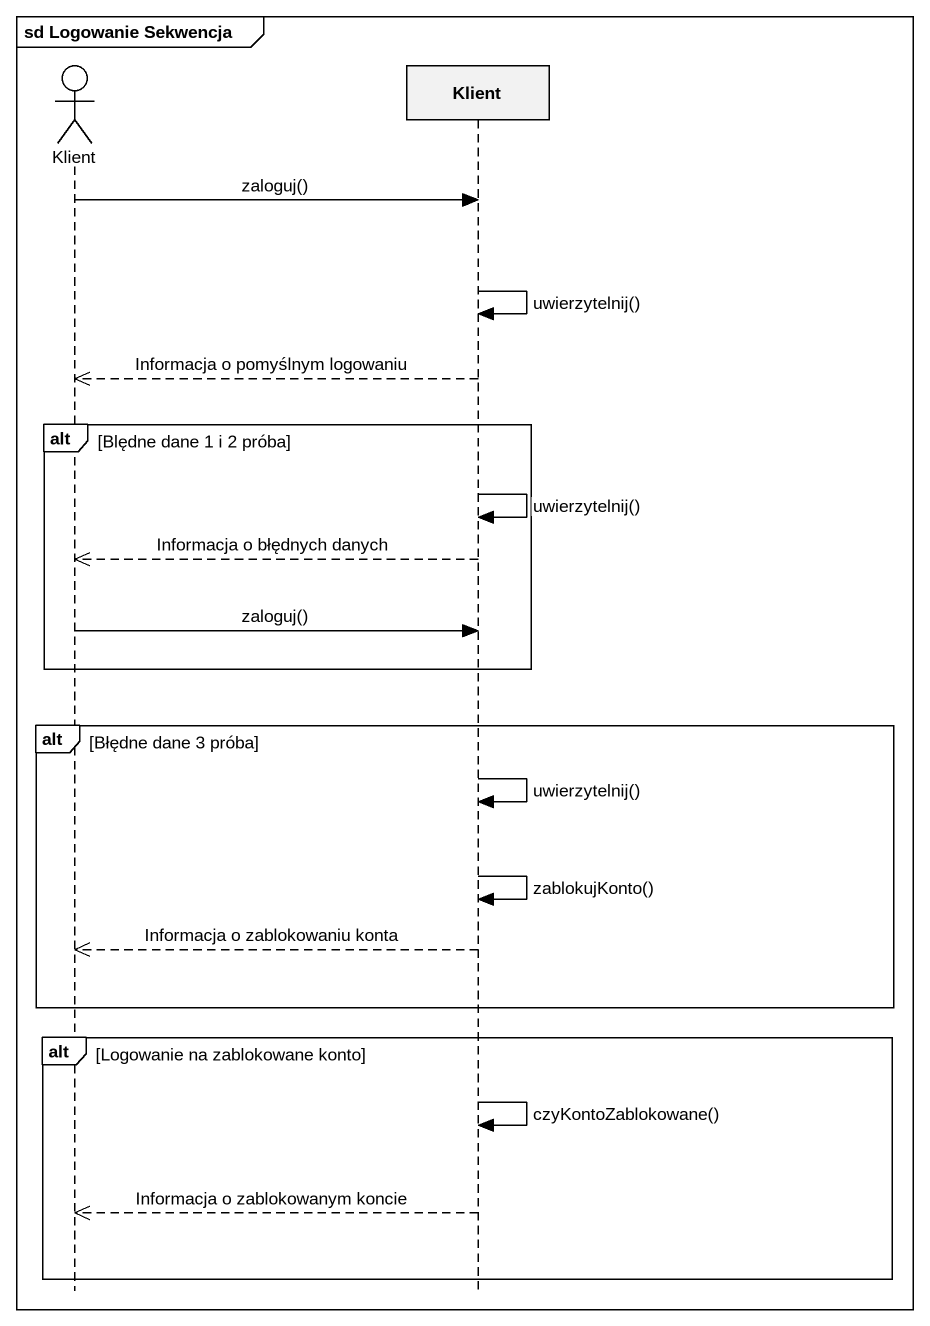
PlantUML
@startuml
mainframe sd Logowanie Sekwencja
hide footbox
actor Klient
participant "Klient" as Klient_2

Klient -> Klient_2 : zaloguj()
Klient_2 -> Klient_2 : uwierzytelnij()
Klient_2 -->> Klient : Informacja o pomyślnym logowaniu
alt Blędne dane 1 i 2 próba
  Klient_2 -> Klient_2 : uwierzytelnij()
  Klient_2 -->> Klient : Informacja o błędnych danych
  Klient -> Klient_2 : zaloguj()
end
alt Błędne dane 3 próba
  Klient_2 -> Klient_2 : uwierzytelnij()
  Klient_2 -> Klient_2 : zablokujKonto()
  Klient_2 -->> Klient : Informacja o zablokowaniu konta
end
alt Logowanie na zablokowane konto
  Klient_2 -> Klient_2 : czyKontoZablokowane()
  Klient_2 -->> Klient : Informacja o zablokowanym koncie
end
@enduml
